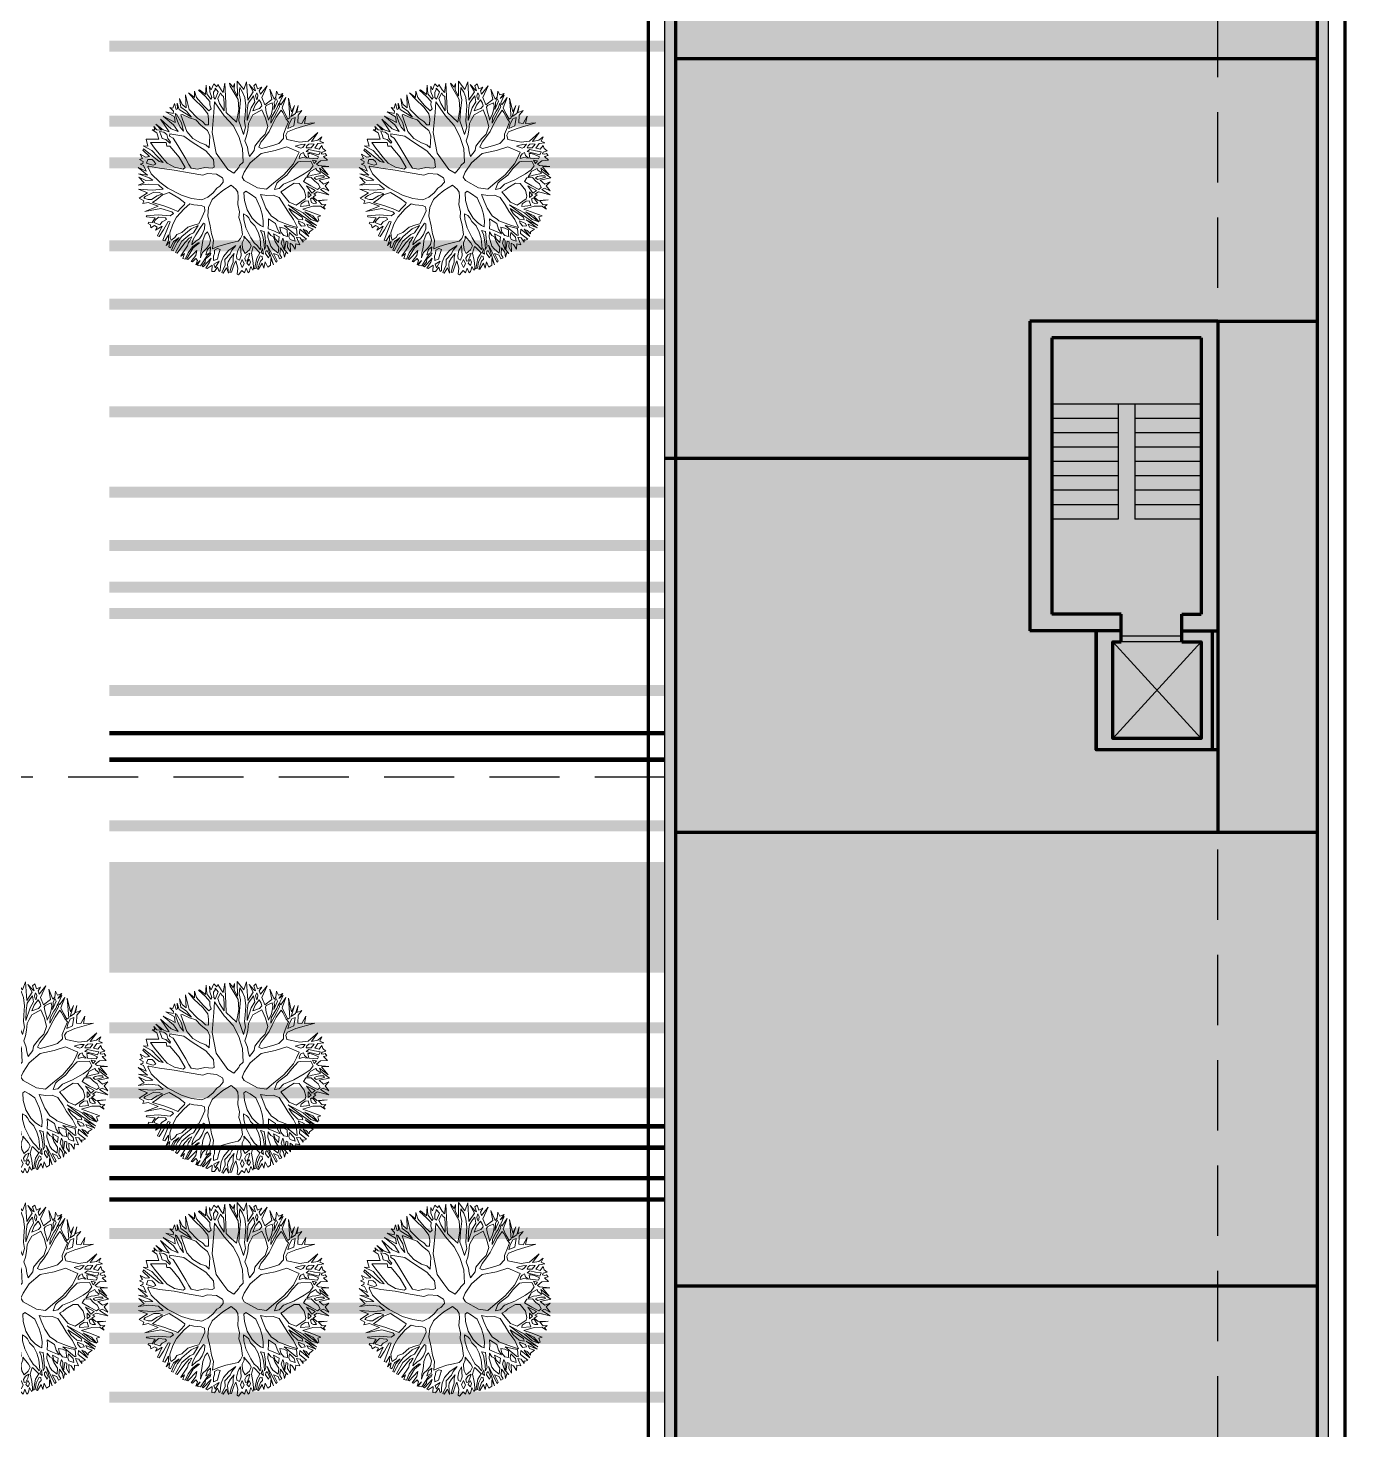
# Model space of a CAD drawing. Header units: metres. Extents: x -664657 to -643449, y -1076720 to -1062383.
# Drawn here: x -643525.46 to -643501.64, y -1071329.03 to -1071303.68 of the extents above; entities that cross this region are included whole.
import ezdxf

# ---------------------------------------------------------------- set-up
doc = ezdxf.new("R2010")
doc.units = ezdxf.units.M
doc.header["$LTSCALE"] = 0.1
doc.linetypes.add('DASHED', pattern=[19.05, 12.7, -6.35])
doc.layers.get('0').update_dxf_attribs({"color": 8, "lineweight": 9})
doc.layers.add('AA_THER_silná', color=1, linetype='Continuous', lineweight=70)
doc.layers.add('AA_THER_STAFAZ', color=252, linetype='Continuous', lineweight=0)
for name, color, linetype in [('AA_THER_slabá', 4, 'Continuous'), ('AA_THER_srafy', 52, 'Continuous'), ('AA_THER_ZELEŇ', 53, 'Continuous'), ('AA_THER_čárkovaná', 5, 'DASHED')]:
    doc.layers.add(name, color=color, linetype=linetype)

# ---------------------------------------------------------------- blocks, each defined once
blk = doc.blocks.new('A$C0C461CEA')
for p, q in [((0.191, 0.795), (0.205, 0.826)), ((0.205, 0.826), (0.247, 0.779)), ((0.303, 0.735), (0.335, 0.855)), ((0.335, 0.855), (0.332, 0.706)), ((0.448, 0.732), (0.381, 0.832)), ((0.381, 0.832), (0.473, 0.745)), ((0.483, 0.777), (0.463, 0.845)), ((0.463, 0.845), (0.503, 0.812)), ((0.503, 0.812), (0.541, 0.849)), ((0.541, 0.849), (0.523, 0.775)), ((0.523, 0.775), (0.552, 0.829)), ((0.552, 0.829), (0.55, 0.733)), ((-0.108, 0.579), (-0.136, 0.688)), ((-0.136, 0.688), (-0.031, 0.479)), ((-0.062, 0.681), (-0.084, 0.71)), ((-0.084, 0.71), (-0.025, 0.681)), ((0.086, 0.573), (-0.062, 0.681)), ((-0.025, 0.681), (-0.029, 0.73)), ((-0.029, 0.73), (-0.001, 0.656)), ((0.063, 0.606), (-0.009, 0.765)), ((-0.009, 0.765), (0.101, 0.706)), ((0.049, 0.709), (0.1, 0.674)), ((0.071, 0.64), (0.049, 0.709)), ((0.101, 0.706), (0.094, 0.804)), ((0.094, 0.804), (0.195, 0.61)), ((0.1, 0.674), (0.148, 0.626)), ((0.214, 0.725), (0.134, 0.788)), ((0.134, 0.788), (0.212, 0.751)), ((0.231, 0.749), (0.191, 0.795)), ((0.195, 0.61), (0.214, 0.725)), ((0.212, 0.751), (0.231, 0.749)), ((0.226, 0.644), (0.236, 0.684)), ((0.236, 0.684), (0.278, 0.625)), ((0.247, 0.779), (0.283, 0.818)), ((0.256, 0.734), (0.28, 0.713)), ((0.257, 0.695), (0.256, 0.734)), ((0.272, 0.676), (0.257, 0.695)), ((0.291, 0.657), (0.272, 0.676)), ((0.283, 0.818), (0.273, 0.766)), ((0.273, 0.766), (0.303, 0.735)), ((0.28, 0.713), (0.29, 0.678)), ((0.29, 0.678), (0.291, 0.657)), ((0.298, 0.594), (0.316, 0.668)), ((0.316, 0.668), (0.354, 0.641)), ((0.332, 0.706), (0.398, 0.641)), ((0.398, 0.641), (0.448, 0.732)), ((0.438, 0.663), (0.419, 0.639)), ((0.471, 0.697), (0.438, 0.663)), ((0.482, 0.682), (0.471, 0.697)), ((0.473, 0.745), (0.483, 0.777)), ((0.492, 0.669), (0.482, 0.682)), ((0.49, 0.711), (0.491, 0.762)), ((0.505, 0.682), (0.49, 0.711)), ((0.491, 0.762), (0.519, 0.739)), ((0.503, 0.634), (0.492, 0.669)), ((0.518, 0.634), (0.505, 0.682)), ((0.519, 0.739), (0.518, 0.634)), ((0.544, 0.723), (0.568, 0.689)), ((0.547, 0.66), (0.544, 0.723)), ((0.55, 0.733), (0.572, 0.716)), ((0.568, 0.689), (0.562, 0.609)), ((0.572, 0.716), (0.592, 0.82)), ((0.592, 0.82), (0.599, 0.69)), ((0.599, 0.69), (0.656, 0.641)), ((0.732, 0.619), (0.623, 0.824)), ((0.623, 0.824), (0.721, 0.691)), ((0.721, 0.691), (0.725, 0.772)), ((0.725, 0.772), (0.739, 0.638)), ((0.739, 0.638), (0.773, 0.691)), ((0.773, 0.691), (0.762, 0.79)), ((0.762, 0.79), (0.78, 0.708)), ((0.78, 0.708), (0.782, 0.71)), ((0.782, 0.71), (0.826, 0.755)), ((0.826, 0.755), (0.807, 0.687)), ((0.807, 0.687), (0.84, 0.599)), ((1.024, 0.679), (0.847, 0.53)), ((0.888, 0.613), (0.897, 0.711)), ((0.897, 0.711), (0.915, 0.627)), ((0.915, 0.627), (1.024, 0.679)), ((-0.386, 0.487), (-0.377, 0.497)), ((-0.377, 0.497), (-0.291, 0.473)), ((-0.291, 0.473), (-0.326, 0.577)), ((-0.326, 0.577), (-0.279, 0.488)), ((-0.256, 0.522), (-0.284, 0.582)), ((-0.284, 0.582), (-0.25, 0.553)), ((-0.207, 0.472), (-0.256, 0.522)), ((-0.25, 0.553), (-0.251, 0.627)), ((-0.251, 0.627), (-0.205, 0.61)), ((-0.215, 0.587), (-0.164, 0.562)), ((-0.208, 0.57), (-0.215, 0.587)), ((-0.212, 0.536), (-0.208, 0.57)), ((-0.186, 0.48), (-0.212, 0.536)), ((-0.205, 0.61), (-0.205, 0.641)), ((-0.205, 0.641), (-0.143, 0.596)), ((-0.164, 0.562), (-0.163, 0.47)), ((-0.143, 0.596), (-0.108, 0.579)), ((-0.134, 0.562), (-0.138, 0.487)), ((-0.111, 0.544), (-0.134, 0.562)), ((-0.084, 0.536), (-0.111, 0.544)), ((-0.05, 0.471), (-0.084, 0.536)), ((-0.001, 0.656), (0.063, 0.606)), ((0.115, 0.58), (0.071, 0.64)), ((0.141, 0.467), (0.086, 0.573)), ((0.154, 0.458), (0.115, 0.58)), ((0.148, 0.626), (0.198, 0.54)), ((0.198, 0.54), (0.234, 0.438)), ((0.212, 0.581), (0.226, 0.644)), ((0.236, 0.499), (0.212, 0.581)), ((0.281, 0.388), (0.236, 0.499)), ((0.278, 0.625), (0.267, 0.543)), ((0.267, 0.543), (0.281, 0.388)), ((0.299, 0.519), (0.298, 0.594)), ((0.359, 0.578), (0.299, 0.519)), ((0.392, 0.572), (0.318, 0.477)), ((0.354, 0.641), (0.373, 0.618)), ((0.373, 0.618), (0.359, 0.578)), ((0.469, 0.501), (0.392, 0.572)), ((0.419, 0.639), (0.417, 0.618)), ((0.417, 0.618), (0.449, 0.568)), ((0.449, 0.568), (0.492, 0.518)), ((0.532, 0.422), (0.469, 0.501)), ((0.492, 0.518), (0.511, 0.491)), ((0.512, 0.575), (0.503, 0.634)), ((0.511, 0.491), (0.512, 0.575)), ((0.53, 0.531), (0.539, 0.622)), ((0.551, 0.471), (0.53, 0.531)), ((0.539, 0.622), (0.547, 0.66)), ((0.562, 0.609), (0.551, 0.471)), ((0.581, 0.563), (0.574, 0.456)), ((0.6, 0.66), (0.581, 0.563)), ((0.629, 0.644), (0.6, 0.66)), ((0.699, 0.587), (0.629, 0.644)), ((0.656, 0.641), (0.716, 0.594)), ((0.735, 0.569), (0.699, 0.587)), ((0.716, 0.594), (0.732, 0.619)), ((0.736, 0.502), (0.735, 0.569)), ((0.738, 0.409), (0.736, 0.502)), ((0.756, 0.617), (0.75, 0.55)), ((0.75, 0.55), (0.759, 0.494)), ((0.785, 0.647), (0.756, 0.617)), ((0.759, 0.494), (0.811, 0.549)), ((0.847, 0.53), (0.772, 0.454)), ((0.811, 0.549), (0.785, 0.647)), ((0.84, 0.599), (0.888, 0.613)), ((1.039, 0.454), (1.103, 0.589)), ((1.103, 0.589), (1.074, 0.465)), ((1.074, 0.465), (1.137, 0.506)), ((1.137, 0.506), (1.166, 0.562)), ((1.213, 0.508), (1.154, 0.472)), ((1.166, 0.562), (1.164, 0.508)), ((1.164, 0.508), (1.213, 0.508)), ((-0.436, 0.238), (-0.503, 0.376)), ((-0.503, 0.376), (-0.397, 0.235)), ((-0.394, 0.371), (-0.482, 0.412)), ((-0.482, 0.412), (-0.394, 0.388)), ((-0.394, 0.388), (-0.424, 0.459)), ((-0.424, 0.459), (-0.372, 0.399)), ((-0.256, 0.32), (-0.394, 0.371)), ((-0.28, 0.452), (-0.386, 0.487)), ((-0.372, 0.399), (-0.265, 0.347)), ((-0.209, 0.421), (-0.28, 0.452)), ((-0.279, 0.488), (-0.209, 0.448)), ((-0.265, 0.347), (-0.176, 0.312)), ((-0.209, 0.448), (-0.207, 0.472)), ((-0.194, 0.381), (-0.209, 0.421)), ((-0.162, 0.346), (-0.194, 0.381)), ((-0.163, 0.47), (-0.186, 0.48)), ((-0.176, 0.312), (-0.162, 0.346)), ((-0.157, 0.436), (-0.114, 0.321)), ((-0.081, 0.391), (-0.157, 0.436)), ((-0.138, 0.487), (-0.095, 0.443)), ((-0.095, 0.443), (-0.013, 0.385)), ((0.012, 0.333), (-0.081, 0.391)), ((-0.013, 0.385), (-0.05, 0.471)), ((-0.031, 0.479), (0.019, 0.379)), ((0.154, 0.269), (0.012, 0.333)), ((0.019, 0.379), (0.096, 0.349)), ((0.096, 0.349), (0.175, 0.322)), ((0.175, 0.322), (0.141, 0.467)), ((0.193, 0.345), (0.154, 0.458)), ((0.24, 0.295), (0.193, 0.345)), ((0.234, 0.438), (0.258, 0.367)), ((0.258, 0.367), (0.296, 0.309)), ((0.314, 0.414), (0.309, 0.363)), ((0.309, 0.363), (0.334, 0.286)), ((0.318, 0.477), (0.314, 0.414)), ((0.54, 0.324), (0.532, 0.422)), ((0.571, 0.374), (0.551, 0.283)), ((0.574, 0.456), (0.571, 0.374)), ((0.731, 0.289), (0.76, 0.363)), ((0.76, 0.363), (0.738, 0.409)), ((0.772, 0.454), (0.768, 0.41)), ((0.768, 0.41), (0.8, 0.37)), ((0.8, 0.37), (0.955, 0.401)), ((0.943, 0.354), (0.922, 0.336)), ((0.922, 0.336), (0.992, 0.342)), ((0.983, 0.384), (0.943, 0.354)), ((0.955, 0.401), (1.039, 0.454)), ((1.022, 0.404), (0.983, 0.384)), ((0.992, 0.342), (1.008, 0.359)), ((1.008, 0.359), (1.022, 0.404)), ((1.06, 0.421), (1.046, 0.396)), ((1.046, 0.396), (1.046, 0.37)), ((1.046, 0.37), (1.102, 0.394)), ((1.085, 0.438), (1.06, 0.421)), ((1.084, 0.364), (1.065, 0.329)), ((1.065, 0.329), (1.216, 0.353)), ((1.151, 0.377), (1.084, 0.364)), ((1.117, 0.447), (1.085, 0.438)), ((1.102, 0.394), (1.117, 0.447)), ((1.157, 0.334), (1.115, 0.327)), ((1.154, 0.472), (1.142, 0.409)), ((1.142, 0.409), (1.193, 0.416)), ((1.216, 0.393), (1.151, 0.377)), ((1.223, 0.332), (1.157, 0.334)), ((1.193, 0.416), (1.206, 0.47)), ((1.206, 0.47), (1.232, 0.441)), ((1.216, 0.353), (1.216, 0.393)), ((1.221, 0.303), (1.223, 0.332)), ((1.232, 0.441), (1.276, 0.429)), ((1.276, 0.429), (1.239, 0.399)), ((1.239, 0.399), (1.239, 0.378)), ((1.239, 0.378), (1.266, 0.383)), ((1.336, 0.335), (1.265, 0.299)), ((1.266, 0.383), (1.281, 0.398)), ((1.308, 0.383), (1.275, 0.358)), ((1.275, 0.358), (1.336, 0.335)), ((1.281, 0.398), (1.308, 0.383)), ((-0.612, 0.165), (-0.577, 0.172)), ((-0.557, 0.142), (-0.612, 0.165)), ((-0.577, 0.172), (-0.583, 0.229)), ((-0.583, 0.229), (-0.536, 0.174)), ((-0.526, 0.187), (-0.556, 0.247)), ((-0.556, 0.247), (-0.505, 0.187)), ((-0.495, 0.221), (-0.55, 0.309)), ((-0.55, 0.309), (-0.495, 0.256)), ((-0.536, 0.174), (-0.526, 0.187)), ((-0.505, 0.187), (-0.335, 0.163)), ((-0.495, 0.256), (-0.436, 0.238)), ((-0.415, 0.205), (-0.495, 0.221)), ((-0.335, 0.163), (-0.415, 0.205)), ((-0.397, 0.235), (-0.263, 0.181)), ((-0.263, 0.181), (-0.194, 0.167)), ((-0.174, 0.275), (-0.256, 0.32)), ((-0.194, 0.167), (-0.145, 0.146)), ((-0.142, 0.224), (-0.174, 0.275)), ((-0.114, 0.159), (-0.142, 0.224)), ((-0.114, 0.321), (-0.04, 0.095)), ((0.266, 0.178), (0.154, 0.269)), ((0.308, 0.222), (0.24, 0.295)), ((0.364, 0.065), (0.266, 0.178)), ((0.296, 0.309), (0.308, 0.222)), ((0.334, 0.286), (0.348, 0.221)), ((0.348, 0.221), (0.354, 0.16)), ((0.485, 0.148), (0.513, 0.258)), ((0.513, 0.258), (0.54, 0.324)), ((0.534, 0.218), (0.533, 0.155)), ((0.551, 0.283), (0.534, 0.218)), ((0.567, 0.153), (0.619, 0.192)), ((0.726, 0.197), (0.588, 0.099)), ((0.619, 0.192), (0.694, 0.255)), ((0.694, 0.255), (0.731, 0.289)), ((0.834, 0.289), (0.726, 0.197)), ((0.992, 0.29), (0.834, 0.289)), ((0.985, 0.138), (0.99, 0.219)), ((0.99, 0.219), (0.992, 0.29)), ((1.029, 0.181), (0.99, 0.078)), ((1.019, 0.28), (1.014, 0.25)), ((1.014, 0.25), (1.022, 0.223)), ((1.04, 0.305), (1.019, 0.28)), ((1.022, 0.223), (1.057, 0.251)), ((1.054, 0.196), (1.029, 0.181)), ((1.065, 0.28), (1.04, 0.305)), ((1.161, 0.247), (1.054, 0.196)), ((1.057, 0.251), (1.11, 0.266)), ((1.11, 0.266), (1.065, 0.28)), ((1.115, 0.327), (1.094, 0.318)), ((1.094, 0.318), (1.123, 0.272)), ((1.123, 0.272), (1.221, 0.303)), ((1.207, 0.21), (1.161, 0.247)), ((1.221, 0.277), (1.173, 0.268)), ((1.173, 0.268), (1.209, 0.239)), ((1.193, 0.151), (1.207, 0.21)), ((1.249, 0.194), (1.201, 0.132)), ((1.209, 0.239), (1.221, 0.277)), ((1.265, 0.299), (1.236, 0.242)), ((1.236, 0.242), (1.263, 0.236)), ((1.268, 0.179), (1.249, 0.194)), ((1.263, 0.236), (1.379, 0.275)), ((1.314, 0.169), (1.268, 0.179)), ((1.411, 0.18), (1.289, 0.213)), ((1.289, 0.213), (1.317, 0.184)), ((1.379, 0.275), (1.301, 0.236)), ((1.301, 0.236), (1.411, 0.18)), ((1.319, 0.158), (1.314, 0.169)), ((1.317, 0.184), (1.443, 0.155)), ((-0.493, -0.002), (-0.644, 0.041)), ((-0.644, 0.041), (-0.485, 0.03)), ((-0.635, 0.101), (-0.551, 0.117)), ((-0.519, 0.086), (-0.635, 0.101)), ((-0.551, 0.117), (-0.557, 0.142)), ((-0.509, 0.126), (-0.526, 0.126)), ((-0.526, 0.126), (-0.492, 0.08)), ((-0.485, 0.03), (-0.519, 0.086)), ((-0.416, 0.057), (-0.509, 0.126)), ((-0.492, 0.08), (-0.453, 0.038)), ((-0.444, 0.15), (-0.46, 0.141)), ((-0.46, 0.141), (-0.318, -0.013)), ((-0.453, 0.038), (-0.411, 0.003)), ((-0.353, 0.149), (-0.444, 0.15)), ((-0.354, -0.026), (-0.416, 0.057)), ((-0.411, 0.003), (-0.354, -0.026)), ((-0.273, 0.155), (-0.353, 0.149)), ((-0.191, 0.121), (-0.273, 0.155)), ((-0.099, 0.096), (-0.191, 0.121)), ((-0.145, 0.146), (-0.114, 0.159)), ((-0.05, 0.048), (-0.099, 0.096)), ((0, -0.086), (-0.05, 0.048)), ((-0.04, 0.095), (0.101, -0.11)), ((0.354, 0.16), (0.409, 0.103)), ((0.435, -0.079), (0.364, 0.065)), ((0.409, 0.103), (0.439, 0.053)), ((0.439, 0.053), (0.476, 0.01)), ((0.476, 0.01), (0.498, 0.096)), ((0.498, 0.096), (0.485, 0.148)), ((0.588, 0.099), (0.514, -0.053)), ((0.533, 0.155), (0.567, 0.153)), ((0.934, -0.024), (0.985, 0.138)), ((0.99, 0.078), (0.966, -0.017)), ((1.064, -0.035), (1.15, 0.081)), ((1.15, 0.081), (1.193, 0.151)), ((1.184, 0.044), (1.176, -0.007)), ((1.242, 0.072), (1.184, 0.044)), ((1.201, 0.118), (1.192, 0.06)), ((1.192, 0.06), (1.242, 0.105)), ((1.201, 0.132), (1.201, 0.118)), ((1.242, 0.105), (1.277, 0.128)), ((1.297, 0.051), (1.242, 0.072)), ((1.294, 0.108), (1.276, 0.086)), ((1.276, 0.086), (1.305, 0.077)), ((1.277, 0.128), (1.319, 0.158)), ((1.327, 0.131), (1.294, 0.108)), ((1.347, 0.037), (1.297, 0.051)), ((1.305, 0.077), (1.384, 0.138)), ((1.367, 0.149), (1.327, 0.131)), ((1.443, 0.155), (1.34, 0.081)), ((1.34, 0.081), (1.406, 0.061)), ((1.386, 0.006), (1.347, 0.037)), ((1.384, 0.138), (1.367, 0.149)), ((1.367, -0.026), (1.386, 0.006)), ((1.421, 0.016), (1.398, -0.011)), ((1.406, 0.061), (1.454, 0.109)), ((1.495, 0.013), (1.421, 0.016)), ((1.454, 0.109), (1.431, 0.05)), ((1.431, 0.05), (1.495, 0.013)), ((-0.701, -0.157), (-0.672, -0.144)), ((-0.634, -0.167), (-0.701, -0.157)), ((-0.672, -0.144), (-0.697, -0.115)), ((-0.697, -0.115), (-0.649, -0.134)), ((-0.599, -0.118), (-0.687, -0.081)), ((-0.687, -0.081), (-0.582, -0.108)), ((-0.508, -0.101), (-0.659, -0.004)), ((-0.659, -0.004), (-0.5, -0.057)), ((-0.649, -0.134), (-0.599, -0.118)), ((-0.561, -0.129), (-0.611, -0.142)), ((-0.611, -0.142), (-0.575, -0.175)), ((-0.582, -0.108), (-0.544, -0.105)), ((-0.519, -0.137), (-0.561, -0.129)), ((-0.544, -0.105), (-0.508, -0.101)), ((-0.491, -0.179), (-0.519, -0.137)), ((-0.5, -0.057), (-0.412, -0.054)), ((-0.412, -0.054), (-0.493, -0.002)), ((-0.33, -0.078), (-0.491, -0.12)), ((-0.491, -0.12), (-0.481, -0.145)), ((-0.481, -0.145), (-0.435, -0.149)), ((-0.435, -0.149), (-0.35, -0.207)), ((-0.208, -0.104), (-0.33, -0.078)), ((-0.318, -0.013), (-0.221, -0.06)), ((-0.221, -0.06), (-0.118, -0.072)), ((-0.023, -0.134), (-0.208, -0.104)), ((-0.118, -0.072), (-0.051, -0.067)), ((-0.051, -0.067), (0, -0.086)), ((0.101, -0.19), (-0.023, -0.134)), ((0.101, -0.11), (0.215, -0.18)), ((0.386, -0.241), (0.412, -0.157)), ((0.412, -0.132), (0.435, -0.079)), ((0.412, -0.157), (0.412, -0.132)), ((0.514, -0.053), (0.492, -0.182)), ((0.814, -0.262), (0.864, -0.159)), ((0.864, -0.159), (0.934, -0.024)), ((0.908, -0.119), (0.897, -0.15)), ((0.897, -0.15), (0.901, -0.228)), ((0.966, -0.017), (0.908, -0.119)), ((0.946, -0.198), (0.973, -0.127)), ((0.973, -0.127), (1.064, -0.035)), ((1.026, -0.151), (1.009, -0.187)), ((1.084, -0.067), (1.026, -0.151)), ((1.138, -0.047), (1.084, -0.067)), ((1.225, -0.095), (1.138, -0.047)), ((1.176, -0.007), (1.277, -0.02)), ((1.271, -0.153), (1.225, -0.095)), ((1.231, -0.04), (1.321, -0.091)), ((1.289, -0.041), (1.231, -0.04)), ((1.276, -0.187), (1.271, -0.153)), ((1.277, -0.02), (1.367, -0.026)), ((1.324, -0.116), (1.277, -0.096)), ((1.277, -0.096), (1.303, -0.157)), ((1.346, -0.047), (1.289, -0.041)), ((1.303, -0.157), (1.324, -0.116)), ((1.321, -0.091), (1.346, -0.047)), ((1.347, -0.14), (1.333, -0.161)), ((1.333, -0.161), (1.36, -0.194)), ((1.374, -0.053), (1.346, -0.093)), ((1.346, -0.093), (1.374, -0.091)), ((1.368, -0.148), (1.347, -0.14)), ((1.374, -0.091), (1.353, -0.129)), ((1.353, -0.129), (1.41, -0.147)), ((1.4, -0.166), (1.368, -0.148)), ((1.514, -0.029), (1.374, -0.053)), ((1.398, -0.011), (1.514, -0.029)), ((1.41, -0.147), (1.519, -0.094)), ((1.519, -0.094), (1.431, -0.145)), ((1.431, -0.145), (1.486, -0.17)), ((1.486, -0.17), (1.527, -0.148)), ((1.527, -0.148), (1.511, -0.184)), ((-0.721, -0.288), (-0.583, -0.227)), ((-0.67, -0.354), (-0.721, -0.288)), ((-0.49, -0.229), (-0.658, -0.302)), ((-0.658, -0.302), (-0.588, -0.343)), ((-0.583, -0.227), (-0.634, -0.167)), ((-0.575, -0.175), (-0.552, -0.204)), ((-0.552, -0.204), (-0.506, -0.197)), ((-0.506, -0.197), (-0.448, -0.22)), ((-0.444, -0.203), (-0.491, -0.179)), ((-0.465, -0.267), (-0.49, -0.229)), ((-0.431, -0.251), (-0.465, -0.267)), ((-0.448, -0.22), (-0.444, -0.203)), ((-0.402, -0.266), (-0.431, -0.251)), ((-0.281, -0.328), (-0.402, -0.266)), ((-0.35, -0.207), (-0.2, -0.314)), ((-0.167, -0.411), (-0.281, -0.328)), ((-0.2, -0.314), (-0.141, -0.358)), ((-0.025, -0.371), (0.046, -0.318)), ((0.046, -0.318), (0.128, -0.29)), ((0.147, -0.271), (0.101, -0.19)), ((0.128, -0.29), (0.147, -0.271)), ((0.215, -0.18), (0.302, -0.23)), ((0.302, -0.23), (0.386, -0.241)), ((0.492, -0.182), (0.493, -0.246)), ((0.493, -0.246), (0.533, -0.274)), ((0.533, -0.274), (0.71, -0.29)), ((0.71, -0.29), (0.814, -0.262)), ((0.773, -0.347), (0.846, -0.329)), ((0.846, -0.329), (0.914, -0.295)), ((0.901, -0.228), (0.946, -0.198)), ((0.914, -0.295), (0.987, -0.292)), ((1.009, -0.187), (0.98, -0.225)), ((0.98, -0.225), (1.12, -0.297)), ((0.987, -0.292), (1.076, -0.35)), ((1.12, -0.297), (1.208, -0.294)), ((1.322, -0.346), (1.122, -0.328)), ((1.122, -0.328), (1.314, -0.377)), ((1.208, -0.294), (1.276, -0.187)), ((1.287, -0.212), (1.256, -0.26)), ((1.256, -0.26), (1.262, -0.288)), ((1.262, -0.288), (1.356, -0.236)), ((1.318, -0.192), (1.287, -0.212)), ((1.394, -0.229), (1.298, -0.308)), ((1.298, -0.308), (1.389, -0.301)), ((1.356, -0.236), (1.318, -0.192)), ((1.439, -0.334), (1.334, -0.329)), ((1.334, -0.329), (1.521, -0.375)), ((1.36, -0.194), (1.389, -0.194)), ((1.389, -0.194), (1.421, -0.179)), ((1.389, -0.301), (1.527, -0.295)), ((1.476, -0.191), (1.394, -0.229)), ((1.421, -0.179), (1.4, -0.166)), ((1.541, -0.201), (1.476, -0.191)), ((1.527, -0.295), (1.496, -0.321)), ((1.496, -0.321), (1.528, -0.358)), ((1.511, -0.184), (1.541, -0.201)), ((-0.722, -0.374), (-0.67, -0.354)), ((-0.605, -0.381), (-0.722, -0.374)), ((-0.671, -0.512), (-0.715, -0.477)), ((-0.715, -0.477), (-0.643, -0.483)), ((-0.705, -0.422), (-0.705, -0.403)), ((-0.705, -0.403), (-0.475, -0.468)), ((-0.602, -0.457), (-0.705, -0.422)), ((-0.643, -0.483), (-0.602, -0.457)), ((-0.562, -0.478), (-0.608, -0.497)), ((-0.429, -0.459), (-0.605, -0.381)), ((-0.588, -0.343), (-0.459, -0.411)), ((-0.528, -0.49), (-0.562, -0.478)), ((-0.5, -0.512), (-0.528, -0.49)), ((-0.475, -0.468), (-0.429, -0.459)), ((-0.459, -0.411), (-0.383, -0.446)), ((-0.274, -0.489), (-0.439, -0.537)), ((-0.383, -0.446), (-0.284, -0.456)), ((-0.284, -0.456), (-0.182, -0.436)), ((-0.099, -0.448), (-0.274, -0.489)), ((-0.182, -0.436), (-0.167, -0.411)), ((-0.141, -0.358), (-0.098, -0.387)), ((0.06, -0.41), (-0.099, -0.448)), ((-0.098, -0.387), (-0.025, -0.371)), ((0.101, -0.37), (0.06, -0.41)), ((0.202, -0.337), (0.101, -0.37)), ((0.284, -0.347), (0.202, -0.337)), ((0.252, -0.551), (0.271, -0.484)), ((0.271, -0.484), (0.295, -0.448)), ((0.301, -0.364), (0.284, -0.347)), ((0.295, -0.448), (0.313, -0.389)), ((0.313, -0.389), (0.301, -0.364)), ((0.348, -0.481), (0.309, -0.559)), ((0.414, -0.386), (0.348, -0.481)), ((0.482, -0.404), (0.414, -0.386)), ((0.518, -0.429), (0.482, -0.404)), ((0.544, -0.477), (0.518, -0.429)), ((0.574, -0.561), (0.544, -0.477)), ((0.601, -0.382), (0.587, -0.408)), ((0.587, -0.408), (0.628, -0.487)), ((0.66, -0.39), (0.601, -0.382)), ((0.628, -0.487), (0.7, -0.576)), ((0.74, -0.406), (0.66, -0.39)), ((0.768, -0.431), (0.74, -0.406)), ((0.831, -0.489), (0.768, -0.431)), ((0.833, -0.407), (0.773, -0.347)), ((0.885, -0.552), (0.831, -0.489)), ((0.896, -0.469), (0.833, -0.407)), ((0.987, -0.527), (0.896, -0.469)), ((1.076, -0.35), (1.146, -0.402)), ((1.146, -0.366), (1.331, -0.398)), ((1.205, -0.406), (1.146, -0.366)), ((1.146, -0.402), (1.247, -0.462)), ((1.293, -0.438), (1.205, -0.406)), ((1.247, -0.462), (1.328, -0.531)), ((1.35, -0.423), (1.293, -0.438)), ((1.308, -0.455), (1.382, -0.454)), ((1.323, -0.478), (1.308, -0.455)), ((1.314, -0.377), (1.526, -0.421)), ((1.436, -0.382), (1.322, -0.346)), ((1.367, -0.498), (1.323, -0.478)), ((1.331, -0.398), (1.35, -0.423)), ((1.403, -0.475), (1.367, -0.498)), ((1.526, -0.421), (1.375, -0.412)), ((1.375, -0.412), (1.53, -0.449)), ((1.382, -0.454), (1.403, -0.475)), ((1.53, -0.449), (1.415, -0.452)), ((1.415, -0.452), (1.445, -0.477)), ((1.521, -0.375), (1.436, -0.382)), ((1.513, -0.369), (1.439, -0.334)), ((1.445, -0.477), (1.505, -0.474)), ((1.505, -0.474), (1.477, -0.522)), ((1.528, -0.358), (1.513, -0.369)), ((-0.697, -0.539), (-0.671, -0.512)), ((-0.651, -0.541), (-0.697, -0.539)), ((-0.537, -0.67), (-0.676, -0.63)), ((-0.676, -0.63), (-0.569, -0.633)), ((-0.67, -0.585), (-0.643, -0.564)), ((-0.628, -0.583), (-0.67, -0.585)), ((-0.643, -0.564), (-0.651, -0.541)), ((-0.569, -0.633), (-0.628, -0.583)), ((-0.608, -0.497), (-0.603, -0.545)), ((-0.603, -0.545), (-0.555, -0.54)), ((-0.569, -0.566), (-0.571, -0.578)), ((-0.571, -0.578), (-0.503, -0.638)), ((-0.439, -0.537), (-0.569, -0.566)), ((-0.555, -0.54), (-0.523, -0.534)), ((-0.523, -0.534), (-0.5, -0.512)), ((-0.503, -0.638), (-0.373, -0.687)), ((0.165, -0.682), (0.215, -0.623)), ((0.215, -0.623), (0.252, -0.551)), ((0.276, -0.629), (0.273, -0.73)), ((0.309, -0.559), (0.276, -0.629)), ((0.627, -0.632), (0.574, -0.561)), ((0.648, -0.697), (0.627, -0.632)), ((0.68, -0.635), (0.71, -0.698)), ((0.723, -0.641), (0.68, -0.635)), ((0.7, -0.576), (0.793, -0.643)), ((0.755, -0.654), (0.723, -0.641)), ((0.793, -0.687), (0.755, -0.654)), ((0.793, -0.643), (0.86, -0.669)), ((0.927, -0.618), (0.885, -0.552)), ((0.953, -0.683), (0.927, -0.618)), ((0.973, -0.572), (1.072, -0.589)), ((0.997, -0.622), (0.973, -0.572)), ((1.063, -0.541), (0.987, -0.527)), ((1.018, -0.681), (0.997, -0.622)), ((1.084, -0.55), (1.063, -0.541)), ((1.072, -0.589), (1.119, -0.642)), ((1.24, -0.542), (1.084, -0.55)), ((1.119, -0.642), (1.171, -0.679)), ((1.135, -0.61), (1.181, -0.601)), ((1.169, -0.658), (1.135, -0.61)), ((1.218, -0.683), (1.169, -0.658)), ((1.271, -0.556), (1.173, -0.572)), ((1.173, -0.572), (1.345, -0.623)), ((1.181, -0.601), (1.228, -0.603)), ((1.228, -0.603), (1.262, -0.674)), ((1.328, -0.531), (1.24, -0.542)), ((1.339, -0.652), (1.266, -0.621)), ((1.266, -0.621), (1.279, -0.67)), ((1.32, -0.545), (1.271, -0.556)), ((1.362, -0.62), (1.32, -0.545)), ((1.367, -0.69), (1.339, -0.652)), ((1.345, -0.623), (1.362, -0.62)), ((1.492, -0.575), (1.361, -0.539)), ((1.361, -0.539), (1.376, -0.585)), ((1.404, -0.631), (1.364, -0.641)), ((1.364, -0.641), (1.432, -0.706)), ((1.376, -0.585), (1.48, -0.613)), ((1.434, -0.521), (1.395, -0.521)), ((1.395, -0.521), (1.492, -0.575)), ((1.457, -0.664), (1.404, -0.631)), ((1.485, -0.543), (1.434, -0.521)), ((1.461, -0.634), (1.444, -0.636)), ((1.444, -0.636), (1.457, -0.664)), ((1.48, -0.613), (1.461, -0.634)), ((1.477, -0.522), (1.485, -0.543)), ((-0.639, -0.698), (-0.537, -0.67)), ((-0.507, -0.691), (-0.639, -0.698)), ((-0.54, -0.767), (-0.622, -0.732)), ((-0.622, -0.732), (-0.532, -0.735)), ((-0.483, -0.76), (-0.59, -0.822)), ((-0.59, -0.822), (-0.54, -0.767)), ((-0.568, -0.862), (-0.416, -0.81)), ((-0.532, -0.735), (-0.456, -0.699)), ((-0.456, -0.699), (-0.507, -0.691)), ((-0.374, -0.724), (-0.483, -0.76)), ((-0.388, -0.824), (-0.446, -0.892)), ((-0.416, -0.81), (-0.302, -0.746)), ((-0.329, -0.8), (-0.388, -0.824)), ((-0.302, -0.746), (-0.374, -0.724)), ((-0.373, -0.687), (-0.256, -0.714)), ((-0.335, -0.847), (-0.287, -0.798)), ((-0.287, -0.798), (-0.329, -0.8)), ((-0.283, -0.813), (-0.322, -0.887)), ((-0.221, -0.753), (-0.283, -0.813)), ((-0.256, -0.714), (-0.076, -0.727)), ((-0.092, -0.771), (-0.221, -0.753)), ((-0.004, -0.791), (-0.092, -0.771)), ((-0.076, -0.727), (0.048, -0.713)), ((-0.024, -0.869), (-0.002, -0.812)), ((-0.002, -0.812), (-0.004, -0.791)), ((0.055, -0.78), (0.014, -0.86)), ((0.048, -0.713), (0.165, -0.682)), ((0.103, -0.771), (0.055, -0.78)), ((0.185, -0.745), (0.103, -0.771)), ((0.227, -0.745), (0.185, -0.745)), ((0.25, -0.786), (0.227, -0.745)), ((0.249, -0.862), (0.25, -0.786)), ((0.273, -0.73), (0.303, -0.824)), ((0.303, -0.824), (0.376, -0.924)), ((0.706, -0.765), (0.648, -0.697)), ((0.766, -0.864), (0.706, -0.765)), ((0.71, -0.698), (0.771, -0.775)), ((0.771, -0.775), (0.873, -0.86)), ((0.861, -0.713), (0.793, -0.687)), ((0.86, -0.669), (0.919, -0.683)), ((0.923, -0.765), (0.861, -0.713)), ((0.919, -0.683), (0.953, -0.683)), ((0.975, -0.826), (0.923, -0.765)), ((0.943, -0.738), (0.987, -0.729)), ((0.979, -0.769), (0.943, -0.738)), ((1.005, -0.804), (0.979, -0.769)), ((0.987, -0.729), (1.026, -0.796)), ((1.045, -0.869), (1.005, -0.804)), ((1.087, -0.68), (1.018, -0.681)), ((1.026, -0.796), (1.051, -0.84)), ((1.033, -0.716), (1.053, -0.774)), ((1.078, -0.743), (1.033, -0.716)), ((1.053, -0.774), (1.127, -0.856)), ((1.111, -0.744), (1.078, -0.743)), ((1.171, -0.679), (1.087, -0.68)), ((1.099, -0.713), (1.174, -0.717)), ((1.139, -0.759), (1.099, -0.713)), ((1.151, -0.786), (1.111, -0.744)), ((1.193, -0.78), (1.139, -0.759)), ((1.217, -0.83), (1.151, -0.786)), ((1.174, -0.717), (1.193, -0.78)), ((1.262, -0.674), (1.218, -0.683)), ((1.22, -0.716), (1.225, -0.775)), ((1.246, -0.741), (1.22, -0.716)), ((1.225, -0.775), (1.289, -0.835)), ((1.269, -0.792), (1.246, -0.741)), ((1.292, -0.73), (1.269, -0.733)), ((1.269, -0.733), (1.293, -0.833)), ((1.289, -0.835), (1.269, -0.792)), ((1.279, -0.67), (1.304, -0.696)), ((1.314, -0.791), (1.292, -0.73)), ((1.304, -0.696), (1.367, -0.69)), ((1.366, -0.826), (1.314, -0.791)), ((1.351, -0.74), (1.321, -0.736)), ((1.321, -0.736), (1.366, -0.826)), ((1.406, -0.775), (1.351, -0.74)), ((1.432, -0.706), (1.386, -0.715)), ((1.386, -0.715), (1.406, -0.775)), ((-0.457, -0.859), (-0.568, -0.862)), ((-0.519, -0.958), (-0.457, -0.859)), ((-0.458, -0.964), (-0.519, -0.958)), ((-0.463, -0.909), (-0.469, -0.936)), ((-0.469, -0.936), (-0.415, -0.93)), ((-0.446, -0.892), (-0.463, -0.909)), ((-0.456, -0.999), (-0.458, -0.964)), ((-0.402, -0.959), (-0.456, -0.999)), ((-0.415, -0.93), (-0.381, -0.913)), ((-0.275, -0.955), (-0.402, -0.959)), ((-0.396, -1.075), (-0.275, -0.955)), ((-0.237, -0.968), (-0.396, -1.075)), ((-0.381, -0.913), (-0.335, -0.847)), ((-0.322, -0.887), (-0.355, -0.942)), ((-0.355, -0.942), (-0.206, -0.924)), ((-0.105, -0.95), (-0.237, -0.968)), ((-0.206, -0.924), (-0.095, -0.918)), ((-0.078, -0.962), (-0.105, -0.95)), ((-0.102, -1.004), (-0.078, -0.962)), ((-0.095, -0.918), (-0.04, -0.918)), ((-0.04, -0.918), (-0.024, -0.869)), ((-0.027, -0.987), (-0.034, -1.08)), ((0.014, -0.86), (-0.027, -0.987)), ((0.142, -1.04), (0.206, -0.982)), ((0.246, -0.974), (0.184, -1.043)), ((0.206, -0.982), (0.243, -0.953)), ((0.23, -1.077), (0.246, -0.974)), ((0.243, -0.953), (0.249, -0.862)), ((0.292, -0.925), (0.277, -0.999)), ((0.309, -0.927), (0.292, -0.925)), ((0.33, -0.981), (0.309, -0.927)), ((0.333, -1.053), (0.33, -0.981)), ((0.376, -0.924), (0.427, -1.003)), ((0.693, -0.999), (0.75, -0.958)), ((0.75, -0.958), (0.766, -0.918)), ((0.766, -0.918), (0.766, -0.864)), ((0.789, -0.874), (0.884, -0.921)), ((0.804, -0.903), (0.789, -0.874)), ((0.804, -0.956), (0.804, -0.903)), ((0.813, -0.977), (0.804, -0.956)), ((0.841, -1.024), (0.813, -0.977)), ((0.873, -0.86), (0.932, -0.9)), ((0.884, -0.921), (0.914, -0.946)), ((0.914, -0.946), (0.914, -0.998)), ((0.932, -0.9), (0.98, -0.916)), ((0.939, -0.942), (0.95, -1.023)), ((0.95, -0.942), (0.939, -0.942)), ((1.04, -0.98), (0.95, -0.942)), ((1.031, -0.928), (0.975, -0.826)), ((0.98, -0.916), (1.029, -0.945)), ((1.029, -0.945), (1.031, -0.928)), ((1.032, -1.052), (1.04, -0.98)), ((1.075, -0.925), (1.045, -0.869)), ((1.05, -0.921), (1.086, -0.98)), ((1.051, -0.97), (1.05, -0.921)), ((1.051, -0.84), (1.075, -0.882)), ((1.086, -0.98), (1.051, -0.97)), ((1.075, -0.882), (1.075, -0.925)), ((1.259, -1.006), (1.085, -0.865)), ((1.085, -0.865), (1.242, -1.046)), ((1.098, -0.94), (1.107, -0.921)), ((1.105, -0.963), (1.098, -0.94)), ((1.156, -0.996), (1.105, -0.963)), ((1.107, -0.921), (1.156, -0.965)), ((1.127, -0.856), (1.163, -0.878)), ((1.156, -0.965), (1.156, -0.996)), ((1.163, -0.878), (1.239, -0.897)), ((1.249, -0.922), (1.189, -0.924)), ((1.189, -0.924), (1.265, -0.987)), ((1.239, -0.897), (1.217, -0.83)), ((1.293, -0.863), (1.24, -0.831)), ((1.24, -0.831), (1.264, -0.903)), ((1.281, -0.953), (1.249, -0.922)), ((1.265, -0.987), (1.259, -1.006)), ((1.264, -0.903), (1.302, -0.93)), ((1.302, -0.93), (1.281, -0.953)), ((1.293, -0.833), (1.345, -0.856)), ((1.327, -0.913), (1.293, -0.863)), ((1.345, -0.856), (1.318, -0.856)), ((1.318, -0.856), (1.327, -0.913)), ((-0.36, -1.114), (-0.235, -1.047)), ((-0.351, -1.121), (-0.36, -1.114)), ((-0.255, -1.094), (-0.351, -1.121)), ((-0.267, -1.159), (-0.255, -1.094)), ((-0.242, -1.119), (-0.248, -1.151)), ((-0.248, -1.151), (-0.172, -1.146)), ((-0.222, -1.071), (-0.242, -1.119)), ((-0.235, -1.047), (-0.102, -1.004)), ((-0.142, -1.045), (-0.222, -1.071)), ((-0.141, -1.15), (-0.193, -1.224)), ((-0.172, -1.146), (-0.16, -1.106)), ((-0.16, -1.106), (-0.125, -1.059)), ((-0.146, -1.278), (-0.141, -1.15)), ((-0.125, -1.059), (-0.142, -1.045)), ((-0.098, -1.074), (-0.109, -1.185)), ((-0.075, -1.069), (-0.098, -1.074)), ((-0.066, -1.3), (-0.075, -1.069)), ((-0.034, -1.08), (-0.027, -1.189)), ((0.056, -1.171), (0.102, -1.129)), ((0.102, -1.129), (0.142, -1.04)), ((0.184, -1.043), (0.122, -1.171)), ((0.143, -1.221), (0.197, -1.113)), ((0.207, -1.153), (0.183, -1.225)), ((0.197, -1.113), (0.23, -1.077)), ((0.232, -1.127), (0.207, -1.153)), ((0.227, -1.18), (0.232, -1.127)), ((0.264, -1.085), (0.258, -1.15)), ((0.258, -1.15), (0.261, -1.188)), ((0.277, -0.999), (0.264, -1.085)), ((0.267, -1.213), (0.294, -1.15)), ((0.294, -1.15), (0.321, -1.112)), ((0.321, -1.112), (0.333, -1.053)), ((0.374, -0.999), (0.362, -1.036)), ((0.362, -1.036), (0.365, -1.114)), ((0.365, -1.114), (0.382, -1.166)), ((0.41, -1.033), (0.374, -0.999)), ((0.444, -1.071), (0.41, -1.033)), ((0.427, -1.003), (0.48, -1.062)), ((0.443, -1.184), (0.457, -1.127)), ((0.457, -1.127), (0.444, -1.071)), ((0.48, -1.148), (0.458, -1.192)), ((0.48, -1.062), (0.512, -1.16)), ((0.5, -1.209), (0.48, -1.148)), ((0.512, -1.16), (0.558, -1.109)), ((0.564, -1.133), (0.538, -1.164)), ((0.558, -1.109), (0.631, -1.046)), ((0.596, -1.13), (0.564, -1.133)), ((0.603, -1.193), (0.596, -1.13)), ((0.631, -1.046), (0.693, -0.999)), ((0.692, -1.098), (0.664, -1.19)), ((0.746, -1.013), (0.692, -1.098)), ((0.695, -1.217), (0.726, -1.131)), ((0.726, -1.085), (0.746, -1.013)), ((0.726, -1.131), (0.726, -1.085)), ((0.766, -1.11), (0.745, -1.173)), ((0.77, -1.152), (0.766, -1.11)), ((0.794, -1.206), (0.77, -1.152)), ((0.79, -1.059), (0.793, -1.031)), ((0.802, -1.122), (0.79, -1.059)), ((0.793, -1.031), (0.796, -0.994)), ((0.796, -0.994), (0.85, -1.098)), ((0.821, -1.155), (0.802, -1.122)), ((0.854, -1.157), (0.821, -1.155)), ((0.885, -1.058), (0.841, -1.024)), ((0.85, -1.098), (0.854, -1.157)), ((0.88, -1.134), (0.881, -1.188)), ((0.924, -1.173), (0.88, -1.134)), ((0.914, -0.998), (0.885, -1.058)), ((0.903, -1.11), (0.906, -1.064)), ((0.924, -1.139), (0.903, -1.11)), ((0.906, -1.064), (0.934, -1.03)), ((0.939, -1.127), (0.924, -1.139)), ((0.934, -1.03), (0.94, -1.076)), ((0.94, -1.076), (0.939, -1.127)), ((0.949, -1.154), (0.955, -1.101)), ((0.985, -1.168), (0.949, -1.154)), ((0.95, -1.023), (1.001, -1.095)), ((0.955, -1.101), (0.983, -1.126)), ((0.983, -1.126), (0.985, -1.168)), ((1.001, -1.095), (1.036, -1.157)), ((1.059, -1.178), (1.032, -1.052)), ((1.059, -1.012), (1.058, -1.092)), ((1.058, -1.092), (1.075, -1.163)), ((1.08, -1.009), (1.059, -1.012)), ((1.097, -1.037), (1.08, -1.009)), ((1.085, -1.069), (1.097, -1.037)), ((1.092, -1.167), (1.085, -1.069)), ((1.115, -1.083), (1.103, -1.165)), ((1.155, -1.127), (1.115, -1.083)), ((1.192, -1.097), (1.14, -1.053)), ((1.14, -1.053), (1.155, -1.127)), ((1.242, -1.046), (1.185, -0.992)), ((1.185, -0.992), (1.213, -1.063)), ((1.213, -1.063), (1.192, -1.097)), ((-0.305, -1.172), (-0.267, -1.159)), ((-0.305, -1.187), (-0.305, -1.172)), ((-0.273, -1.193), (-0.305, -1.187)), ((-0.254, -1.22), (-0.273, -1.193)), ((-0.227, -1.182), (-0.254, -1.22)), ((-0.189, -1.184), (-0.227, -1.182)), ((-0.193, -1.224), (-0.189, -1.184)), ((-0.125, -1.278), (-0.146, -1.278)), ((-0.109, -1.185), (-0.125, -1.278)), ((-0.041, -1.296), (-0.066, -1.3)), ((-0.029, -1.216), (-0.041, -1.296)), ((-0.006, -1.273), (-0.029, -1.216)), ((-0.027, -1.189), (0.003, -1.241)), ((-0.005, -1.34), (-0.006, -1.273)), ((0.016, -1.281), (-0.005, -1.34)), ((0.003, -1.241), (0.022, -1.26)), ((0.029, -1.341), (0.016, -1.281)), ((0.022, -1.26), (0.051, -1.215)), ((0.051, -1.215), (0.056, -1.171)), ((0.053, -1.265), (0.052, -1.345)), ((0.097, -1.194), (0.053, -1.265)), ((0.072, -1.268), (0.097, -1.194)), ((0.075, -1.366), (0.072, -1.268)), ((0.102, -1.252), (0.094, -1.366)), ((0.122, -1.171), (0.102, -1.252)), ((0.128, -1.374), (0.143, -1.221)), ((0.183, -1.225), (0.149, -1.374)), ((0.2, -1.386), (0.217, -1.3)), ((0.217, -1.3), (0.228, -1.245)), ((0.219, -1.203), (0.227, -1.18)), ((0.228, -1.245), (0.219, -1.203)), ((0.261, -1.188), (0.267, -1.213)), ((0.264, -1.316), (0.263, -1.398)), ((0.284, -1.234), (0.264, -1.316)), ((0.279, -1.392), (0.297, -1.24)), ((0.325, -1.162), (0.284, -1.234)), ((0.347, -1.25), (0.294, -1.391)), ((0.297, -1.24), (0.34, -1.156)), ((0.34, -1.156), (0.325, -1.162)), ((0.338, -1.397), (0.36, -1.309)), ((0.36, -1.309), (0.347, -1.25)), ((0.382, -1.166), (0.395, -1.216)), ((0.395, -1.216), (0.4, -1.254)), ((0.4, -1.254), (0.409, -1.275)), ((0.409, -1.275), (0.423, -1.315)), ((0.418, -1.245), (0.443, -1.184)), ((0.423, -1.315), (0.418, -1.245)), ((0.458, -1.192), (0.465, -1.255)), ((0.486, -1.253), (0.46, -1.398)), ((0.465, -1.255), (0.5, -1.209)), ((0.482, -1.299), (0.513, -1.24)), ((0.493, -1.337), (0.482, -1.299)), ((0.513, -1.215), (0.486, -1.253)), ((0.539, -1.269), (0.494, -1.396)), ((0.513, -1.24), (0.513, -1.215)), ((0.527, -1.399), (0.541, -1.319)), ((0.538, -1.164), (0.551, -1.2)), ((0.541, -1.319), (0.539, -1.269)), ((0.551, -1.2), (0.555, -1.234)), ((0.555, -1.234), (0.577, -1.28)), ((0.577, -1.28), (0.61, -1.247)), ((0.598, -1.319), (0.639, -1.264)), ((0.628, -1.352), (0.598, -1.319)), ((0.61, -1.247), (0.603, -1.193)), ((0.639, -1.264), (0.628, -1.352)), ((0.664, -1.19), (0.665, -1.262)), ((0.665, -1.262), (0.678, -1.314)), ((0.678, -1.314), (0.695, -1.358)), ((0.724, -1.278), (0.695, -1.217)), ((0.72, -1.371), (0.724, -1.278)), ((0.751, -1.301), (0.737, -1.372)), ((0.745, -1.173), (0.74, -1.228)), ((0.74, -1.228), (0.746, -1.259)), ((0.746, -1.259), (0.797, -1.349)), ((0.797, -1.349), (0.751, -1.301)), ((0.797, -1.267), (0.794, -1.206)), ((0.81, -1.334), (0.797, -1.267)), ((0.873, -1.249), (0.817, -1.181)), ((0.817, -1.181), (0.817, -1.235)), ((0.817, -1.235), (0.825, -1.323)), ((0.894, -1.316), (0.873, -1.249)), ((0.881, -1.188), (0.919, -1.222)), ((0.913, -1.32), (0.894, -1.316)), ((0.929, -1.257), (0.913, -1.32)), ((0.919, -1.222), (0.924, -1.173)), ((0.967, -1.269), (0.929, -1.257)), ((1.007, -1.252), (0.962, -1.21)), ((0.962, -1.21), (0.967, -1.269)), ((1.044, -1.201), (1.006, -1.17)), ((1.006, -1.17), (1.011, -1.208)), ((1.015, -1.233), (1.007, -1.252)), ((1.011, -1.208), (1.015, -1.233)), ((1.036, -1.157), (1.049, -1.184)), ((1.049, -1.184), (1.044, -1.201)), ((1.075, -1.163), (1.059, -1.178)), ((1.103, -1.165), (1.092, -1.167)), ((0.052, -1.345), (0.029, -1.341)), ((0.094, -1.366), (0.075, -1.366)), ((0.149, -1.374), (0.128, -1.374)), ((0.206, -1.388), (0.2, -1.386)), ((0.229, -1.342), (0.206, -1.388)), ((0.233, -1.402), (0.229, -1.342)), ((0.263, -1.398), (0.233, -1.402)), ((0.294, -1.391), (0.279, -1.392)), ((0.355, -1.395), (0.338, -1.397)), ((0.377, -1.342), (0.355, -1.395)), ((0.403, -1.357), (0.377, -1.342)), ((0.406, -1.411), (0.403, -1.357)), ((0.432, -1.344), (0.406, -1.411)), ((0.42, -1.407), (0.432, -1.344)), ((0.46, -1.398), (0.42, -1.407)), ((0.477, -1.394), (0.493, -1.337)), ((0.494, -1.396), (0.477, -1.394)), ((0.544, -1.397), (0.527, -1.399)), ((0.583, -1.338), (0.544, -1.397)), ((0.607, -1.407), (0.583, -1.338)), ((0.637, -1.397), (0.607, -1.407)), ((0.65, -1.333), (0.637, -1.397)), ((0.687, -1.373), (0.65, -1.333)), ((0.695, -1.358), (0.687, -1.373)), ((0.737, -1.372), (0.72, -1.371)), ((0.825, -1.323), (0.81, -1.334))]:
    blk.add_line(p, q)

msp = doc.modelspace()

# ---------------------------------------------------------------- hatches: boundary and pattern name
at = {"layer": 'AA_THER_srafy'}
h = msp.add_hatch(color=31, dxfattribs=at)
h.dxf.hatch_style = 1
h.paths.add_polyline_path([(-643531.936, -1071277.231), (-643563.936, -1071277.231), (-643563.936, -1071287.231), (-643531.936, -1071287.231)])
h.paths.add_polyline_path([(-643563.936, -1071277.231), (-643531.936, -1071277.231), (-643531.936, -1071275.231), (-643571.936, -1071275.231), (-643571.936, -1071287.231), (-643563.936, -1071287.231)])
h.paths.add_polyline_path([(-643563.936, -1071305.231), (-643571.936, -1071305.231), (-643571.936, -1071317.231), (-643563.936, -1071317.231)])
h.paths.add_polyline_path([(-643553.936, -1071305.231), (-643563.936, -1071305.231), (-643563.936, -1071317.231), (-643553.936, -1071317.231)])
h.paths.add_polyline_path([(-643527.936, -1071305.231), (-643541.936, -1071305.231), (-643541.936, -1071317.231), (-643527.936, -1071317.231)], flags=16)
h.paths.add_polyline_path([(-643563.936, -1071335.231), (-643571.936, -1071335.231), (-643571.936, -1071347.231), (-643563.936, -1071347.231)])
h.paths.add_polyline_path([(-643527.936, -1071335.231), (-643563.936, -1071335.231), (-643563.936, -1071347.231), (-643527.936, -1071347.231)])
h.paths.add_polyline_path([(-643563.936, -1071365.623), (-643571.936, -1071367.231), (-643571.936, -1071379.471), (-643538.603, -1071372.769), (-643538.603, -1071368.689), (-643563.936, -1071373.783)])
h.paths.add_polyline_path([(-643538.603, -1071360.529), (-643563.936, -1071365.623), (-643563.936, -1071373.783), (-643538.603, -1071368.689)])
h.paths.add_polyline_path([(-643501.936, -1071275.231), (-643513.936, -1071275.231), (-643513.936, -1071277.231), (-643503.936, -1071277.231), (-643503.936, -1071361.718), (-643513.936, -1071363.729), (-643513.936, -1071367.809), (-643501.936, -1071365.396)])
h.paths.add_polyline_path([(-643503.936, -1071277.231), (-643513.936, -1071277.231), (-643513.936, -1071363.729), (-643503.936, -1071361.718)], flags=17)

# ---------------------------------------------------------------- linework, layer by layer
at = {"layer": 'AA_THER_silná'}
for p, q in [((-643513.736, -1071304.231), (-643502.136, -1071304.231)), ((-643507.336, -1071308.981), (-643507.336, -1071314.281)), ((-643503.936, -1071308.981), (-643507.336, -1071308.981)), ((-643503.936, -1071308.981), (-643503.936, -1071311.468)), ((-643503.936, -1071308.981), (-643503.936, -1071314.581)), ((-643503.936, -1071308.981), (-643502.136, -1071308.981)), ((-643506.936, -1071309.281), (-643506.936, -1071314.281)), ((-643504.236, -1071309.281), (-643506.936, -1071309.281)), ((-643504.236, -1071309.281), (-643504.236, -1071314.281)), ((-643507.336, -1071311.468), (-643513.936, -1071311.468)), ((-643507.336, -1071314.281), (-643507.336, -1071314.581)), ((-643505.686, -1071314.281), (-643506.936, -1071314.281)), ((-643505.686, -1071314.581), (-643505.686, -1071314.281)), ((-643504.586, -1071314.581), (-643504.586, -1071314.281)), ((-643504.586, -1071314.281), (-643504.236, -1071314.281)), ((-643505.686, -1071314.581), (-643507.336, -1071314.581)), ((-643506.136, -1071314.581), (-643506.136, -1071316.731)), ((-643505.686, -1071314.781), (-643505.686, -1071314.581)), ((-643504.586, -1071314.781), (-643504.586, -1071314.581)), ((-643504.036, -1071314.581), (-643503.936, -1071314.581)), ((-643503.936, -1071314.581), (-643503.936, -1071316.731)), ((-643503.936, -1071316.731), (-643504.036, -1071316.731)), ((-643503.936, -1071316.731), (-643503.936, -1071318.231)), ((-643502.136, -1071318.231), (-643513.736, -1071318.231)), ((-643502.136, -1071326.431), (-643513.736, -1071326.431))]:
    msp.add_line(p, q, dxfattribs=at)
for points in [[(-643501.636, -1071365.641), (-643514.236, -1071368.175), (-643514.236, -1071274.931), (-643501.636, -1071274.931)], [(-643502.136, -1071365.232), (-643513.736, -1071367.565), (-643513.736, -1071275.431), (-643502.136, -1071275.431)]]:
    msp.add_lwpolyline(points, close=True, dxfattribs=at)
for points in [[(-643504.586, -1071314.581), (-643504.036, -1071314.581), (-643504.036, -1071316.731), (-643506.136, -1071316.731), (-643506.136, -1071314.581), (-643506.136, -1071314.581)], [(-643504.586, -1071314.781), (-643504.236, -1071314.781), (-643504.236, -1071316.531), (-643505.836, -1071316.531), (-643505.836, -1071314.781), (-643505.686, -1071314.781)]]:
    msp.add_lwpolyline(points, dxfattribs=at)
at = {"layer": 'AA_THER_slabá'}
for p, q in [((-643513.936, -1071367.809), (-643513.936, -1071275.231)), ((-643501.936, -1071365.396), (-643501.936, -1071275.231)), ((-643504.236, -1071310.481), (-643506.936, -1071310.481)), ((-643505.736, -1071310.481), (-643505.736, -1071312.561)), ((-643505.436, -1071310.481), (-643505.436, -1071312.561)), ((-643505.736, -1071310.741), (-643506.936, -1071310.741)), ((-643504.236, -1071310.741), (-643505.436, -1071310.741)), ((-643505.736, -1071311.001), (-643506.936, -1071311.001)), ((-643504.236, -1071311.001), (-643505.436, -1071311.001)), ((-643505.736, -1071311.261), (-643506.936, -1071311.261)), ((-643504.236, -1071311.261), (-643505.436, -1071311.261)), ((-643505.736, -1071311.521), (-643506.936, -1071311.521)), ((-643504.236, -1071311.521), (-643505.436, -1071311.521)), ((-643505.736, -1071311.781), (-643506.936, -1071311.781)), ((-643504.236, -1071311.781), (-643505.436, -1071311.781)), ((-643505.736, -1071312.041), (-643506.936, -1071312.041)), ((-643504.236, -1071312.041), (-643505.436, -1071312.041)), ((-643505.736, -1071312.301), (-643506.936, -1071312.301)), ((-643504.236, -1071312.301), (-643505.436, -1071312.301)), ((-643505.736, -1071312.561), (-643506.936, -1071312.561)), ((-643504.236, -1071312.561), (-643505.436, -1071312.561)), ((-643504.586, -1071314.681), (-643505.686, -1071314.681)), ((-643505.836, -1071314.781), (-643504.236, -1071316.531)), ((-643504.236, -1071314.781), (-643505.836, -1071316.531)), ((-643504.586, -1071314.781), (-643505.686, -1071314.781))]:
    msp.add_line(p, q, dxfattribs=at)
at = {"layer": 'AA_THER_ZELEŇ'}
for points, const_width in [([(-643513.936, -1071304.007), (-643523.988, -1071304.007)], 0.2), ([(-643513.936, -1071305.366), (-643523.988, -1071305.366)], 0.2), ([(-643513.936, -1071306.117), (-643523.988, -1071306.117)], 0.2), ([(-643513.936, -1071307.618), (-643523.988, -1071307.618)], 0.2), ([(-643513.936, -1071308.677), (-643523.988, -1071308.677)], 0.2), ([(-643513.936, -1071309.514), (-643523.988, -1071309.514)], 0.2), ([(-643513.936, -1071310.622), (-643523.988, -1071310.622)], 0.2), ([(-643513.936, -1071312.074), (-643523.988, -1071312.074)], 0.2), ([(-643513.936, -1071313.039), (-643523.988, -1071313.039)], 0.2), ([(-643513.936, -1071313.79), (-643523.988, -1071313.79)], 0.2), ([(-643513.936, -1071314.269), (-643523.988, -1071314.269)], 0.2), ([(-643513.936, -1071315.663), (-643523.988, -1071315.663)], 0.2), ([(-643513.936, -1071316.433), (-643523.988, -1071316.433)], 0.08), ([(-643513.936, -1071316.912), (-643523.988, -1071316.912)], 0.08), ([(-643513.936, -1071318.109), (-643523.988, -1071318.109)], 0.2), ([(-643513.936, -1071319.761), (-643523.988, -1071319.761)], 2), ([(-643513.936, -1071320.504), (-643523.988, -1071320.504)], 0.2), ([(-643513.936, -1071321.761), (-643523.988, -1071321.761)], 0.2), ([(-643513.936, -1071322.935), (-643523.988, -1071322.935)], 0.2), ([(-643513.936, -1071323.542), (-643523.988, -1071323.542)], 0.08), ([(-643513.936, -1071323.928), (-643523.988, -1071323.928)], 0.08), ([(-643513.936, -1071324.479), (-643523.988, -1071324.479)], 0.08), ([(-643513.936, -1071324.866), (-643523.988, -1071324.866)], 0.08), ([(-643513.936, -1071325.481), (-643523.988, -1071325.481)], 0.2), ([(-643513.936, -1071326.832), (-643523.988, -1071326.832)], 0.2), ([(-643513.936, -1071327.376), (-643523.988, -1071327.376)], 0.2), ([(-643513.936, -1071328.441), (-643523.988, -1071328.441)], 0.2)]:
    msp.add_lwpolyline(points, dxfattribs=dict(at, const_width=const_width))
at = {"layer": 'AA_THER_čárkovaná'}
msp.add_line((-643513.936, -1071317.231), (-643527.936, -1071317.231), dxfattribs=at)
msp.add_lwpolyline([(-643503.936, -1071361.718), (-643503.936, -1071277.231)], dxfattribs=at)

# ---------------------------------------------------------------- block references
at = {"layer": 'AA_THER_STAFAZ', "linetype": 'Continuous', "xscale": 1.536000000013938, "yscale": 1.536000000005588, "zscale": 1.536, "rotation": 336.523411510329}
for p in [(-643522.128, -1071305.728), (-643518.128, -1071305.728), (-643526.128, -1071322.004), (-643522.128, -1071322.004), (-643526.128, -1071326.004), (-643522.128, -1071326.004), (-643518.128, -1071326.004)]:
    msp.add_blockref('A$C0C461CEA', p, dxfattribs=at)

doc.saveas('drawing.dxf')
